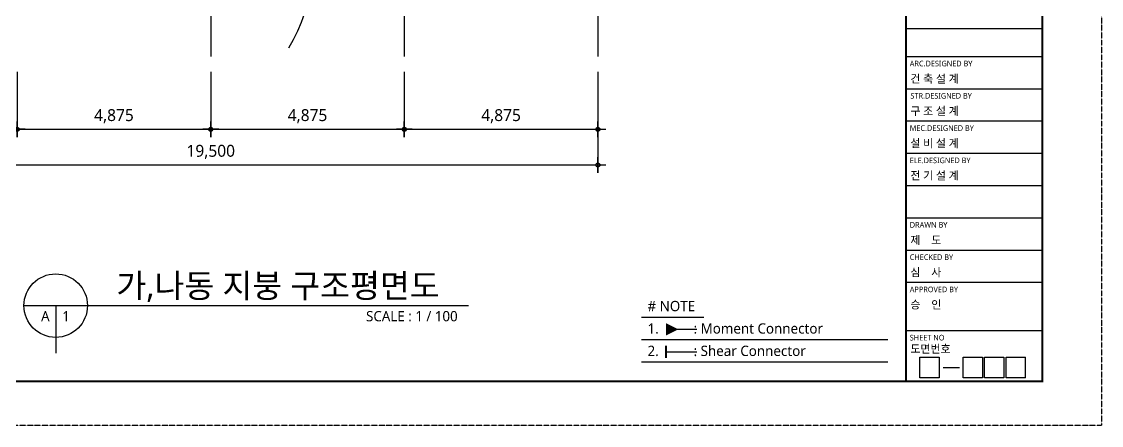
# Model space of a CAD drawing. Header units: millimetres. Extents: x 152133 to 471560, y 87068 to 132353.
# Drawn here: x 444363 to 471560, y 102425 to 112602 of the extents above; entities that cross this region are included whole.
import ezdxf
from ezdxf.enums import TextEntityAlignment as Align

# ---------------------------------------------------------------- set-up
doc = ezdxf.new("R2010")
doc.units = ezdxf.units.MM
doc.linetypes.add('CEN', pattern=[62, 60, -1, 0, -1])
doc.linetypes.add('DIVIDE2', pattern=[15.875, 6.35, -3.175, 0, -3.175, 0, -3.175])
for name, color, linetype in [('AZ-DIML', 7, 'Continuous'), ('CEN', 1, 'CEN'), ('DIM', 7, 'Continuous'), ('FIN', 5, 'Continuous'), ('JON', 4, 'DIVIDE2'), ('S-BEAM', 6, 'Continuous'), ('sj-beam', 7, 'Continuous'), ('TEX', 3, 'Continuous'), ('TEXT-TITLE', 3, 'Continuous'), ('TIT', 2, 'Continuous'), ('폼', 7, 'Continuous')]:
    doc.layers.add(name, color=color, linetype=linetype)
doc.styles.add('돋움체', font='')
doc.styles.add('맑은고딕', font='malgun.ttf')
doc.styles.get('돋움체').set_extended_font_data('DotumChe')
doc.dimstyles.new('100', dxfattribs={"dimscale": 100, "dimtxt": 3, "dimasz": 2, "dimexe": 2, "dimexo": 5, "dimgap": 1.5, "dimtad": 1, "dimdec": 0, "dimzin": 1, "dimdsep": 46, "dimlunit": 6, "dimtxsty": '돋움체', "dimblk1": 'Z_DOT', "dimblk2": 'Z_DOT', "dimsah": 1, "dimcen": 2, "dimclrt": 3, "dimadec": 0, "dimazin": 0, "dimtfac": 1, "dimtdec": 0, "dimtix": 1, "dimtmove": 2, "dimatfit": 3, "dimldrblk": 'Z_DOT', "dimfxl": 1, "dimtolj": 1, "dimtzin": 1, "dimarcsym": 0})

# ---------------------------------------------------------------- blocks, each defined once
blk = doc.blocks.new('Z_DOT')
at = {"layer": 'DIM', "color": 0}
for p, q in [((-1, 0), (1, 0)), ((0, -1), (0, 1))]:
    blk.add_line(p, q, dxfattribs=at)
for radius in [0.25, 0.125]:
    blk.add_circle((0, 0), radius, dxfattribs=at)
blk = doc.blocks.new('*D257')
at = {"layer": 'AZ-DIML', "color": 0, "lineweight": -2, "transparency": 16777216}
for p, q in [((439377, 111337), (439377, 109688)), ((444252, 111337), (444252, 109688)), ((439577, 109888), (444052, 109888))]:
    blk.add_line(p, q, dxfattribs=at)
at = {"layer": 'Defpoints', "color": 0, "transparency": 16777216}
for p in [(439377, 111837), (444252, 111837), (444252, 109888)]:
    blk.add_point(p, dxfattribs=at)
at = {"layer": 'AZ-DIML', "color": 0, "linetype": 'ByBlock', "lineweight": -2, "transparency": 16777216, "xscale": 200, "yscale": 200, "zscale": 200, "rotation": 180}
blk.add_blockref('Z_DOT', (439377, 109888), dxfattribs=at)
at = {"layer": 'AZ-DIML', "color": 0, "linetype": 'ByBlock', "lineweight": -2, "transparency": 16777216, "xscale": 200, "yscale": 200, "zscale": 200}
blk.add_blockref('Z_DOT', (444252, 109888), dxfattribs=at)
at = {"layer": 'AZ-DIML', "color": 3, "transparency": 16777216, "insert": (441814, 110218), "char_height": 300, "attachment_point": 5, "style": '맑은고딕'}
blk.add_mtext('\\A1;4,875', dxfattribs=at)
blk = doc.blocks.new('*D258')
at = {"layer": 'AZ-DIML', "color": 0, "lineweight": -2, "transparency": 16777216}
for p, q in [((444252, 111337), (444252, 109688)), ((449127, 111337), (449127, 109688)), ((444452, 109888), (448927, 109888))]:
    blk.add_line(p, q, dxfattribs=at)
at = {"layer": 'Defpoints', "color": 0, "transparency": 16777216}
for p in [(444252, 111837), (449127, 111837), (449127, 109888)]:
    blk.add_point(p, dxfattribs=at)
at = {"layer": 'AZ-DIML', "color": 0, "linetype": 'ByBlock', "lineweight": -2, "transparency": 16777216, "xscale": 200, "yscale": 200, "zscale": 200, "rotation": 180}
blk.add_blockref('Z_DOT', (444252, 109888), dxfattribs=at)
at = {"layer": 'AZ-DIML', "color": 0, "linetype": 'ByBlock', "lineweight": -2, "transparency": 16777216, "xscale": 200, "yscale": 200, "zscale": 200}
blk.add_blockref('Z_DOT', (449127, 109888), dxfattribs=at)
at = {"layer": 'AZ-DIML', "color": 3, "transparency": 16777216, "insert": (446689, 110218), "char_height": 300, "attachment_point": 5, "style": '맑은고딕'}
blk.add_mtext('\\A1;4,875', dxfattribs=at)
blk = doc.blocks.new('*D259')
at = {"layer": 'AZ-DIML', "color": 0, "lineweight": -2, "transparency": 16777216}
for p, q in [((449127, 111337), (449127, 109688)), ((454002, 111337), (454002, 109688)), ((449327, 109888), (453802, 109888))]:
    blk.add_line(p, q, dxfattribs=at)
at = {"layer": 'Defpoints', "color": 0, "transparency": 16777216}
for p in [(449127, 111837), (454002, 111837), (454002, 109888)]:
    blk.add_point(p, dxfattribs=at)
at = {"layer": 'AZ-DIML', "color": 0, "linetype": 'ByBlock', "lineweight": -2, "transparency": 16777216, "xscale": 200, "yscale": 200, "zscale": 200, "rotation": 180}
blk.add_blockref('Z_DOT', (449127, 109888), dxfattribs=at)
at = {"layer": 'AZ-DIML', "color": 0, "linetype": 'ByBlock', "lineweight": -2, "transparency": 16777216, "xscale": 200, "yscale": 200, "zscale": 200}
blk.add_blockref('Z_DOT', (454002, 109888), dxfattribs=at)
at = {"layer": 'AZ-DIML', "color": 3, "transparency": 16777216, "insert": (451564, 110218), "char_height": 300, "attachment_point": 5, "style": '맑은고딕'}
blk.add_mtext('\\A1;4,875', dxfattribs=at)
blk = doc.blocks.new('*D260')
at = {"layer": 'AZ-DIML', "color": 0, "lineweight": -2, "transparency": 16777216}
for p, q in [((454002, 111337), (454002, 109688)), ((458877, 111337), (458877, 109688)), ((454202, 109888), (458677, 109888))]:
    blk.add_line(p, q, dxfattribs=at)
at = {"layer": 'Defpoints', "color": 0, "transparency": 16777216}
for p in [(454002, 111837), (458877, 111837), (458877, 109888)]:
    blk.add_point(p, dxfattribs=at)
at = {"layer": 'AZ-DIML', "color": 0, "linetype": 'ByBlock', "lineweight": -2, "transparency": 16777216, "xscale": 200, "yscale": 200, "zscale": 200, "rotation": 180}
blk.add_blockref('Z_DOT', (454002, 109888), dxfattribs=at)
at = {"layer": 'AZ-DIML', "color": 0, "linetype": 'ByBlock', "lineweight": -2, "transparency": 16777216, "xscale": 200, "yscale": 200, "zscale": 200}
blk.add_blockref('Z_DOT', (458877, 109888), dxfattribs=at)
at = {"layer": 'AZ-DIML', "color": 3, "transparency": 16777216, "insert": (456439, 110218), "char_height": 300, "attachment_point": 5, "style": '맑은고딕'}
blk.add_mtext('\\A1;4,875', dxfattribs=at)
blk = doc.blocks.new('*D261')
at = {"layer": 'AZ-DIML', "color": 0, "lineweight": -2, "transparency": 16777216}
for p, q in [((439377, 111337), (439377, 108788)), ((458877, 111337), (458877, 108788)), ((439577, 108988), (458677, 108988))]:
    blk.add_line(p, q, dxfattribs=at)
at = {"layer": 'Defpoints', "color": 0, "transparency": 16777216}
for p in [(439377, 111837), (458877, 111837), (458877, 108988)]:
    blk.add_point(p, dxfattribs=at)
at = {"layer": 'AZ-DIML', "color": 0, "linetype": 'ByBlock', "lineweight": -2, "transparency": 16777216, "xscale": 200, "yscale": 200, "zscale": 200, "rotation": 180}
blk.add_blockref('Z_DOT', (439377, 108988), dxfattribs=at)
at = {"layer": 'AZ-DIML', "color": 0, "linetype": 'ByBlock', "lineweight": -2, "transparency": 16777216, "xscale": 200, "yscale": 200, "zscale": 200}
blk.add_blockref('Z_DOT', (458877, 108988), dxfattribs=at)
at = {"layer": 'AZ-DIML', "color": 3, "transparency": 16777216, "insert": (449127, 109319), "char_height": 300, "attachment_point": 5, "style": '맑은고딕'}
blk.add_mtext('\\A1;19,500', dxfattribs=at)

msp = doc.modelspace()

# ---------------------------------------------------------------- linework, layer by layer
at = {"layer": 'CEN', "color": 1, "linetype": 'CEN'}
for p, q in [((449126.7, 125230), (449126.7, 111724)), ((454001.7, 125230), (454001.7, 111724)), ((458876.7, 125230), (458876.7, 111724))]:
    msp.add_line(p, q, dxfattribs=at)
at = {"layer": 'FIN'}
msp.add_open_spline([(451090.4, 111944.4), (452450, 114077.4), (451036.8, 120033.6), (451475, 121345), (453285.8, 124578.4)], degree=3, knots=[8142.0163308, 8142.0163308, 8142.0163308, 8142.0163308, 13442.300545, 16036.7284403, 16036.7284403, 16036.7284403, 16036.7284403], dxfattribs=at)
at = {"layer": 'JON'}
for p, q in [((471559.8, 132352.8), (471559.8, 102424.7)), ((471559.8, 102424.7), (429237.3, 102424.7))]:
    msp.add_line(p, q, dxfattribs=at)
at = {"layer": 'S-BEAM'}
msp.add_lwpolyline([(460595.3, 104847, 310.5, 0, 0), (460905.7, 104847, 0, 0, 0)], format="xyseb", dxfattribs=at)
at = {"layer": 'S-BEAM', "color": 4}
for points in [[(460595.3, 104847), (461371.4, 104847)], [(460595.3, 104282.4), (461371.4, 104282.4)]]:
    msp.add_lwpolyline(points, dxfattribs=at)
at = {"layer": 'S-BEAM', "const_width": 51.7}
msp.add_lwpolyline([(460595.3, 104437.6), (460595.3, 104127.1)], dxfattribs=at)
at = {"layer": 'sj-beam'}
for p, q in [((459974.3, 105153), (461549.2, 105153)), ((459974.3, 104588.3), (466183.6, 104588.3)), ((459974.3, 104023.7), (466183.6, 104023.7))]:
    msp.add_line(p, q, dxfattribs=at)
at = {"layer": 'TIT'}
for p, q in [((444421.9, 105444.5), (446021.9, 105444.5)), ((445221.9, 105444.5), (445221.9, 104244.5)), ((446021.9, 105444.5), (455621.9, 105444.5))]:
    msp.add_line(p, q, dxfattribs=at)
msp.add_circle((445221.9, 105444.5), 800, dxfattribs=at)
at = {"layer": '폼', "color": 8}
for p, q in [((470073.5, 112420.7), (466641, 112420.7)), ((470073.5, 111715.3), (466641, 111715.3)), ((470073.5, 110902.2), (466641, 110902.2)), ((470073.5, 110089), (466641, 110089)), ((470073.5, 109275.9), (466641, 109275.9)), ((470073.5, 108462.7), (466641, 108462.7)), ((470073.5, 107649.6), (466641, 107649.6)), ((470073.5, 106836.5), (466641, 106836.5)), ((470073.5, 106023.3), (466641, 106023.3)), ((470073.5, 104807.1), (466641, 104807.1)), ((466989.7, 104146.4), (467477.6, 104146.4)), ((466989.7, 103624.9), (466989.7, 104146.4)), ((467477.6, 104146.4), (467477.6, 103624.9)), ((468073.9, 103624.9), (468073.9, 104146.4)), ((468073.9, 104146.4), (468561.8, 104146.4)), ((468561.8, 104146.4), (468561.8, 103624.9)), ((468616, 103624.9), (468616, 104146.4)), ((468616, 104146.4), (469103.9, 104146.4)), ((469103.9, 104146.4), (469103.9, 103624.9)), ((469158.1, 104146.4), (469646, 104146.4)), ((469158.1, 103624.9), (469158.1, 104146.4)), ((469646, 103624.9), (469646, 104146.4)), ((467477.6, 103624.9), (466989.7, 103624.9)), ((467577.8, 103885.6), (467984.4, 103885.6)), ((468561.8, 103624.9), (468073.9, 103624.9)), ((469103.9, 103624.9), (468616, 103624.9)), ((469646, 103624.9), (469158.1, 103624.9))]:
    msp.add_line(p, q, dxfattribs=at)
at = {"layer": '폼', "color": 8, "const_width": 50.4}
msp.add_lwpolyline([(470073.5, 131244.3), (470073.5, 103533.2), (431731.3, 103533.2), (431731.3, 131244.3)], close=True, dxfattribs=at)
msp.add_lwpolyline([(466641, 131244.3), (466641, 103533.2)], dxfattribs=at)
msp.add_lwpolyline([(466641, 131244.3), (466641, 103533.2)], dxfattribs=at)

# ---------------------------------------------------------------- texts
at = {"layer": 'TEX', "style": '맑은고딕'}
for s, p in [('건 축 설 계', (466749.1, 111059.9)), ('구 조 설 계', (466749.1, 110246.7)), ('설 비 설 계', (466749.1, 109433.6)), ('전 기 설 계', (466749.1, 108620.4)), ('제    도', (466749.1, 106994.2)), ('심    사', (466749.1, 106181)), ('승    인', (466749.1, 105367.9)), ('도면번호', (466749.1, 104251.8))]:
    msp.add_text(s, height=201.54, dxfattribs=at).set_placement(p)
at = {"layer": 'TEXT-TITLE', "style": '맑은고딕'}
for s, p in [('# NOTE', (460128.2, 105303.6)), ('1.          : Moment Connector', (460128.2, 104738.9)), ('2.          : Shear Connector', (460128.2, 104174.3))]:
    msp.add_text(s, height=258.72, dxfattribs=at).set_placement(p)
at = {"layer": 'TIT', "style": '맑은고딕'}
msp.add_text('가,나동 지붕 구조평면도', height=600, dxfattribs=at).set_placement((450821.9, 105644.5), align=Align.CENTER)
for s, p in [('A', (444961.9, 105177.8)), ('1', (445481.9, 105177.8))]:
    msp.add_text(s, height=258, dxfattribs=at).set_placement(p, align=Align.MIDDLE_CENTER)
msp.add_text('SCALE : 1 / 100', height=258, dxfattribs=at).set_placement((453038.7, 105177.8), align=Align.MIDDLE_LEFT)
at = {"layer": '폼', "color": 8, "style": '맑은고딕'}
for s, height, p in [('ARC.DESIGNED BY', 141.075, (466733.2, 111474.1)), ('STR.DESIGNED BY', 141.075, (466750.1, 110661.1)), ('MEC.DESIGNED BY', 141.075, (466733.2, 109847.8)), ('ELE.DESIGNED BY', 141.075, (466733.2, 109034.6)), ('DRAWN BY', 141.08, (466733.2, 107408.4)), ('CHECKED BY', 141.08, (466733.2, 106595.2)), ('APPROVED BY', 141.075, (466733.2, 105782.1)), ('SHEET NO', 141.08, (466733.2, 104565.9))]:
    msp.add_text(s, height=height, dxfattribs=at).set_placement(p)

# ---------------------------------------------------------------- dimensions: what is measured, and where the dimension line sits
at = {"layer": 'AZ-DIML'}
for base, p1, p2, picture, middle in [((444251.7, 109888.2), (439376.7, 111837.1), (444251.7, 111837.1), '*D257', (441814.2, 110218.3)), ((458876.7, 108987.8), (439376.7, 111837.1), (458876.7, 111837.1), '*D261', (449126.7, 109318.8)), ((449126.7, 109888.2), (444251.7, 111837.1), (449126.7, 111837.1), '*D258', (446689.2, 110218.3)), ((454001.7, 109888.2), (449126.7, 111837.1), (454001.7, 111837.1), '*D259', (451564.2, 110218.3)), ((458876.7, 109888.2), (454001.7, 111837.1), (458876.7, 111837.1), '*D260', (456439.2, 110218.3))]:
    dim = msp.add_linear_dim(base=base, p1=p1, p2=p2, dimstyle='100', override={"dimtxsty": '맑은고딕', "dimldrblk": 'Z_DOT'}, dxfattribs=at)
    dim.commit()
    dim.dimension.update_dxf_attribs({"geometry": picture, "text_midpoint": middle})

doc.saveas('drawing.dxf')
